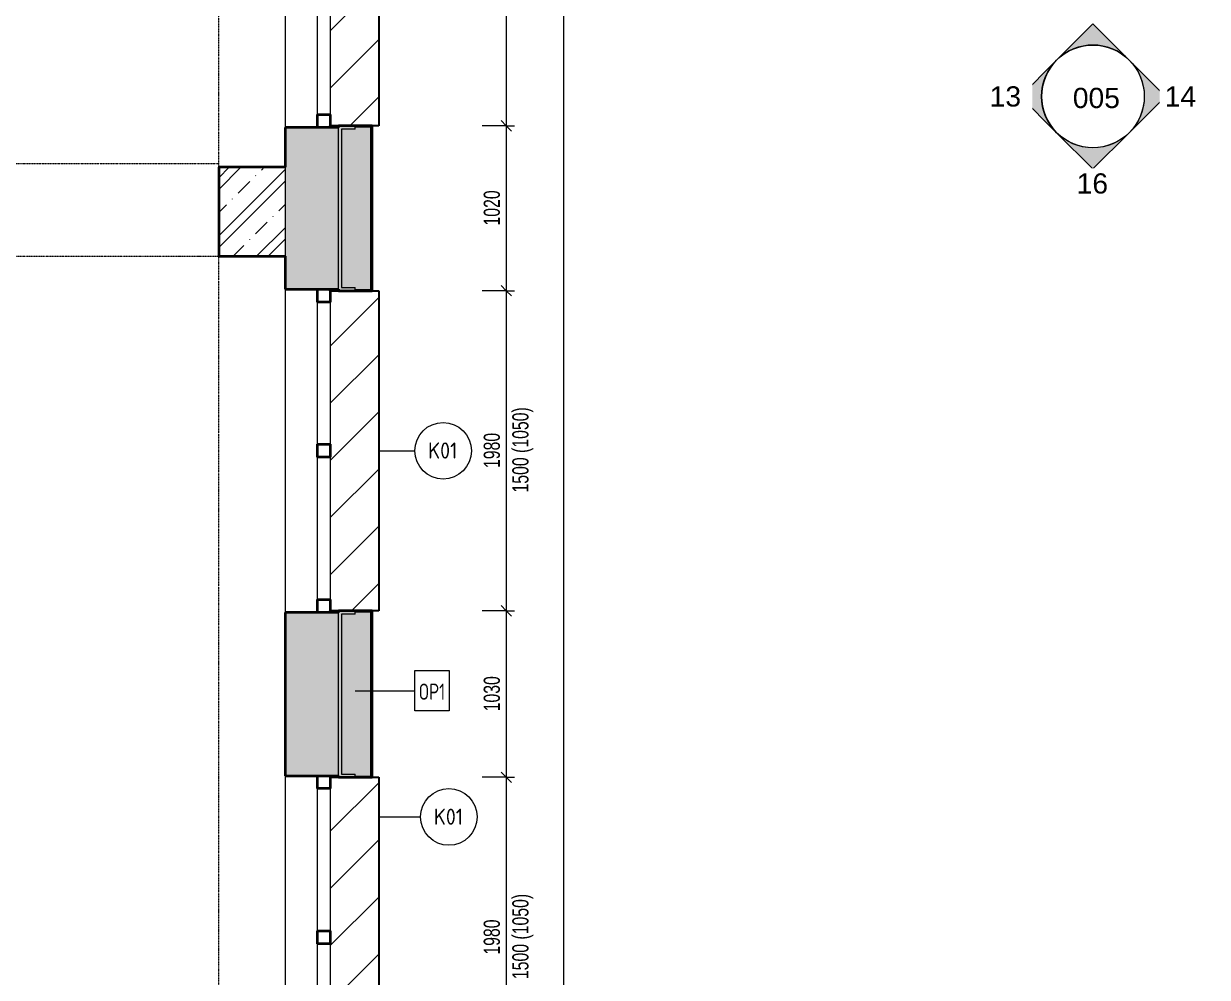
# Model space of a CAD drawing. Header units: millimetres. Extents: x -3281 to 232784, y -45352 to 20466.
# Drawn here: x 4816 to 12138, y -14369 to -8470 of the extents above; entities that cross this region are included whole.
import ezdxf

# ---------------------------------------------------------------- set-up
doc = ezdxf.new("R2010")
doc.units = ezdxf.units.MM
doc.linetypes.add('Dash dot dot', pattern=[5, 2, -1, 0, -1, 0, -1])
for name, color, linetype, lineweight in [('A-ANNO-DIMS', 211, 'Continuous', 9), ('A-ANNO-DIMS-50', 211, 'Continuous', 9), ('A-DETL', 90, 'Continuous', 13), ('A-DETL-THIN', 151, 'Continuous', 13), ('A-GENM', 13, 'Continuous', 13), ('A-GLAZ', 151, 'Continuous', 13), ('A-WALL', 113, 'Continuous', 13), ('A-WALL-IDEN', 211, 'Continuous', 9), ('G-ANNO-SYMB', 111, 'Continuous', 9), ('Q-SPCQ', 91, 'Continuous', 13), ('Q-SPCQ-IDEN', 132, 'Continuous', 9)]:
    doc.layers.add(name, color=color, linetype=linetype, lineweight=lineweight)
doc.layers.add('A-WALL-PATT', color=111, linetype='Continuous')
doc.styles.add('Arial', font='arial.ttf', dxfattribs={"height": 125})
doc.styles.add('Arial_1', font='arial.ttf', dxfattribs={"width": 0.7, "height": 100})
doc.styles.add('ISOCPEUR', font='isocpeur.ttf', dxfattribs={"width": 0.75, "height": 100})
doc.styles.add('ISOCPEUR_1', font='isocpeur.ttf', dxfattribs={"width": 0.9, "height": 100})
doc.dimstyles.new('Vnitřní_-_průhledné_1', dxfattribs={"dimscale": 304.8, "dimtxt": 102.02594, "dimasz": 0.213255, "dimexe": 0.164042, "dimexo": 0.0625, "dimgap": 0.032808, "dimtad": 1, "dimdec": 0, "dimrnd": 5, "dimzin": 0, "dimdsep": 46, "dimtxsty": 'Arial_1', "dimblk1": 'OBLIQUE', "dimblk2": 'OBLIQUE', "dimsah": 1, "dimcen": 0.09, "dimdle": 0.164042, "dimazin": 0, "dimtfac": 1, "dimtdec": 4, "dimtix": 1, "dimtmove": 0, "dimatfit": 3, "dimfxl": 0.492126, "dimfxlon": 1, "dimtvp": 1, "dimtolj": 1, "dimtzin": 0, "dimarcsym": 2})

# ---------------------------------------------------------------- blocks, each defined once
blk = doc.blocks.new('OKNO_2k_ - OKNO_2k_2000 x 1500-1963725-1NP_NÁVRH A')
at = {"layer": 'A-GLAZ'}
h = blk.add_hatch(dxfattribs=at)
h.set_pattern_fill('FP_104', color=256, style=0, pattern_type=2)
h.set_pattern_definition([(270, (8111.644, 6597.807), (43.3, -75), [50, -100]), (330, (8111.644, 6547.807), (86.6019, -0.0011), [50, -100]), (210, (8111.644, 6547.807), (-43.3019, -74.9989), [50, -100])])
h.paths.add_polyline_path([(-1000, -115), (-1000, -166), (-990, -166), (-990, -115)])
h.paths.add_polyline_path([(990, -166), (1000, -166), (1000, -115), (990, -115)])
at = {"layer": 'A-GLAZ', "lineweight": 35}
for p, q in [((-1000, -35), (-920, -35)), ((-1000, -115), (-1000, -35)), ((-920, -35), (-920, -115)), ((-40, -35), (40, -35)), ((-40, -115), (-40, -35)), ((40, -35), (40, -115)), ((920, -35), (1000, -35)), ((920, -115), (920, -35)), ((1000, -35), (1000, -115)), ((-1000, -115), (-990, -115)), ((-1000, -166), (-1000, -115)), ((-920, -115), (-1000, -115)), ((-990, -115), (-990, -166)), ((40, -115), (-40, -115)), ((1000, -115), (920, -115)), ((990, -115), (1000, -115)), ((990, -166), (990, -115)), ((1000, -115), (1000, -166)), ((-990, -166), (-1000, -166)), ((1000, -166), (990, -166))]:
    blk.add_line(p, q, dxfattribs=at)
at = {"layer": 'A-GLAZ'}
for p, q in [((-920, -35), (-40, -35)), ((40, -35), (920, -35)), ((-40, -115), (-920, -115)), ((920, -115), (40, -115))]:
    blk.add_line(p, q, dxfattribs=at)
blk = doc.blocks.new('parapet s nosem_vnitní - parapet s nosem_vnitní-1280325-1NP_NÁVRH A')
at = {"layer": 'A-GENM'}
blk.add_line((1000, 200), (-1000, 200), dxfattribs=at)
blk = doc.blocks.new('parapet_ext - parapet_ext-V43-1NP_NÁVRH A')
at = {"layer": 'Q-SPCQ'}
h = blk.add_hatch(dxfattribs=at)
h.set_pattern_fill('FP_105', color=11, style=0, pattern_type=2)
h.set_pattern_definition([(315, (8111.64, 6712.8), (176.7767, 176.7767), [])])
h.paths.add_polyline_path([(-990, -258), (-990, -300), (990, -300), (990, 0), (-990, 0), (-990, -255)])
at = {"layer": 'Q-SPCQ', "color": 21, "lineweight": 25}
for p, q in [((-990, -300), (-990, -258)), ((990, -258), (990, -300)), ((990, -300), (-990, -300))]:
    blk.add_line(p, q, dxfattribs=at)
blk = doc.blocks.new('OKNO_2k_ - OKNO_2k_2000 x 1500-V44-1NP_NÁVRH A')
at = {"layer": 'A-GLAZ'}
h = blk.add_hatch(dxfattribs=at)
h.set_pattern_fill('FP_106', color=256, style=0, pattern_type=2)
h.set_pattern_definition([(270, (11111.644, 6597.807), (43.3, -75), [50, -100]), (330, (11111.644, 6547.807), (86.6019, -0.0011), [50, -100]), (210, (11111.644, 6547.807), (-43.3019, -74.9989), [50, -100])])
h.paths.add_polyline_path([(-1000, -115), (-1000, -166), (-990, -166), (-990, -115)])
h.paths.add_polyline_path([(990, -166), (1000, -166), (1000, -115), (990, -115)])
at = {"layer": 'A-GLAZ', "lineweight": 35}
for p, q in [((-1000, -35), (-920, -35)), ((-1000, -115), (-1000, -35)), ((-920, -35), (-920, -115)), ((-40, -35), (40, -35)), ((-40, -115), (-40, -35)), ((40, -35), (40, -115)), ((920, -35), (1000, -35)), ((920, -115), (920, -35)), ((1000, -35), (1000, -115)), ((-1000, -115), (-990, -115)), ((-1000, -166), (-1000, -115)), ((-920, -115), (-1000, -115)), ((-990, -115), (-990, -166)), ((40, -115), (-40, -115)), ((1000, -115), (920, -115)), ((990, -115), (1000, -115)), ((990, -166), (990, -115)), ((1000, -115), (1000, -166)), ((-990, -166), (-1000, -166)), ((1000, -166), (990, -166))]:
    blk.add_line(p, q, dxfattribs=at)
at = {"layer": 'A-GLAZ'}
for p, q in [((-920, -35), (-40, -35)), ((40, -35), (920, -35)), ((-40, -115), (-920, -115)), ((920, -115), (40, -115))]:
    blk.add_line(p, q, dxfattribs=at)
blk = doc.blocks.new('parapet_ext - parapet_ext-V45-1NP_NÁVRH A')
at = {"layer": 'Q-SPCQ'}
h = blk.add_hatch(dxfattribs=at)
h.set_pattern_fill('FP_107', color=11, style=0, pattern_type=2)
h.set_pattern_definition([(315, (11111.64, 6712.8), (176.7767, 176.7767), [])])
h.paths.add_polyline_path([(-990, -255), (-990, -300), (990, -300), (990, 0), (-990, 0), (-990, -154)])
at = {"layer": 'Q-SPCQ', "color": 21, "lineweight": 25}
for p, q in [((-990, -300), (-990, -258)), ((990, -258), (990, -300)), ((990, -300), (-990, -300))]:
    blk.add_line(p, q, dxfattribs=at)
blk = doc.blocks.new('OKNO_2k_ - OKNO_2k_2000 x 1500-V46-1NP_NÁVRH A')
at = {"layer": 'A-GLAZ'}
h = blk.add_hatch(dxfattribs=at)
h.set_pattern_fill('FP_108', color=256, style=0, pattern_type=2)
h.set_pattern_definition([(270, (14121.644, 6597.807), (43.3, -75), [50, -100]), (330, (14121.644, 6547.807), (86.6019, -0.0011), [50, -100]), (210, (14121.644, 6547.807), (-43.3019, -74.9989), [50, -100])])
h.paths.add_polyline_path([(-1000, -115), (-1000, -166), (-990, -166), (-990, -115)])
h.paths.add_polyline_path([(990, -166), (1000, -166), (1000, -115), (990, -115)])
at = {"layer": 'A-GLAZ', "lineweight": 35}
for p, q in [((-1000, -35), (-920, -35)), ((-1000, -115), (-1000, -35)), ((-920, -35), (-920, -115)), ((-40, -35), (40, -35)), ((-40, -115), (-40, -35)), ((40, -35), (40, -115)), ((920, -35), (1000, -35)), ((920, -115), (920, -35)), ((1000, -35), (1000, -115)), ((-1000, -115), (-990, -115)), ((-1000, -166), (-1000, -115)), ((-920, -115), (-1000, -115)), ((-990, -115), (-990, -166)), ((40, -115), (-40, -115)), ((1000, -115), (920, -115)), ((990, -115), (1000, -115)), ((990, -166), (990, -115)), ((1000, -115), (1000, -166)), ((-990, -166), (-1000, -166)), ((1000, -166), (990, -166))]:
    blk.add_line(p, q, dxfattribs=at)
at = {"layer": 'A-GLAZ'}
for p, q in [((-920, -35), (-40, -35)), ((40, -35), (920, -35)), ((-40, -115), (-920, -115)), ((920, -115), (40, -115))]:
    blk.add_line(p, q, dxfattribs=at)
blk = doc.blocks.new('parapet_ext - parapet_ext-V47-1NP_NÁVRH A')
at = {"layer": 'Q-SPCQ'}
h = blk.add_hatch(dxfattribs=at)
h.set_pattern_fill('FP_109', color=11, style=0, pattern_type=2)
h.set_pattern_definition([(315, (14121.64, 6712.8), (176.7767, 176.7767), [])])
h.paths.add_polyline_path([(-990, -258), (-990, -300), (990, -300), (990, 0), (-990, 0), (-990, -255)])
at = {"layer": 'Q-SPCQ', "color": 21, "lineweight": 25}
for p, q in [((-990, -300), (-990, -258)), ((990, -258), (990, -300)), ((990, -300), (-990, -300))]:
    blk.add_line(p, q, dxfattribs=at)
blk = doc.blocks.new('Pohled - Vyplněná šipka-93341-1NP_NÁVRH A')
at = {"layer": 'G-ANNO-SYMB'}
blk.add_circle((0, 0), 6.35, dxfattribs=at)
blk = doc.blocks.new('Pohled - Vyplněná šipka-94945-1NP_NÁVRH A')
at = {"layer": 'G-ANNO-SYMB'}
h = blk.add_hatch(color=256, dxfattribs=at)
edge = h.paths.add_edge_path()
edge.add_line((0, 8.98), (4.49, 4.49))
edge.add_arc((0, 0), 6.35, 45, 135)
edge.add_line((-4.49, 4.49), (0, 8.98))
for p, q in [((0, 8.98), (-4.49, 4.49)), ((0, 8.98), (-4.49, 4.49)), ((4.49, 4.49), (0, 8.98)), ((4.49, 4.49), (0, 8.98))]:
    blk.add_line(p, q, dxfattribs=at)
blk.add_arc((0, 0), 6.35, 45, 135, dxfattribs=at)
blk = doc.blocks.new('DIMBLOCK83-1NP_NÁVRH A')
at = {"layer": 'A-ANNO-DIMS-50', "lineweight": 18}
for p, q in [((7801.3, -7121.6), (7768.8, -7089.1)), ((7801.3, -7121.6), (7833.8, -7154.1)), ((7801.3, -9101.6), (7768.8, -9069.1)), ((7801.3, -9101.6), (7833.8, -9134.1))]:
    blk.add_line(p, q, dxfattribs=at)
at = {"layer": 'A-ANNO-DIMS-50'}
for p, q in [((7801.3, -7121.6), (7651.3, -7121.6)), ((7801.3, -7121.6), (7801.3, -9101.6)), ((7801.3, -7121.6), (7851.3, -7121.6)), ((7801.3, -9101.6), (7651.3, -9101.6)), ((7801.3, -9101.6), (7851.3, -9101.6))]:
    blk.add_line(p, q, dxfattribs=at)
at = {"layer": 'A-ANNO-DIMS-50', "color": 0, "char_height": 100, "attachment_point": 1, "rotation": 90, "line_spacing_factor": 0.941778, "style": 'Arial_1'}
for s, insert, width in [('1500 (1050)', (7838.5, -8369.8), 619.69), ('1980', (7661.5, -8218.4), 256.164)]:
    blk.add_mtext(s, dxfattribs=dict(at, insert=insert, width=width))
blk = doc.blocks.new('_Oblique')
at = {"color": 0, "linetype": 'ByBlock', "lineweight": -2}
blk.add_line((-0.5, -0.5), (0.5, 0.5), dxfattribs=at)
blk = doc.blocks.new('DIMBLOCK84-1NP_NÁVRH A')
at = {"layer": 'A-ANNO-DIMS-50', "lineweight": 18}
for p, q in [((7801.3, -9101.6), (7768.8, -9069.1)), ((7801.3, -9101.6), (7833.8, -9134.1)), ((7801.3, -10121.6), (7768.8, -10089.1)), ((7801.3, -10121.6), (7833.8, -10154.1))]:
    blk.add_line(p, q, dxfattribs=at)
at = {"layer": 'A-ANNO-DIMS-50'}
for p, q in [((7801.3, -9101.6), (7651.3, -9101.6)), ((7801.3, -9101.6), (7801.3, -10121.6)), ((7801.3, -9101.6), (7851.3, -9101.6)), ((7801.3, -10121.6), (7651.3, -10121.6)), ((7801.3, -10121.6), (7851.3, -10121.6))]:
    blk.add_line(p, q, dxfattribs=at)
at = {"layer": 'A-ANNO-DIMS-50', "color": 0, "insert": (7661.5, -9718.4), "char_height": 100, "width": 256.164, "attachment_point": 1, "rotation": 90, "line_spacing_factor": 0.941778, "style": 'Arial_1'}
blk.add_mtext('1020', dxfattribs=at)
blk = doc.blocks.new('DIMBLOCK85-1NP_NÁVRH A')
at = {"layer": 'A-ANNO-DIMS-50', "lineweight": 18}
for p, q in [((7801.3, -10121.6), (7768.8, -10089.1)), ((7801.3, -10121.6), (7833.8, -10154.1)), ((7801.3, -12101.6), (7768.8, -12069.1)), ((7801.3, -12101.6), (7833.8, -12134.1))]:
    blk.add_line(p, q, dxfattribs=at)
at = {"layer": 'A-ANNO-DIMS-50'}
for p, q in [((7801.3, -10121.6), (7651.3, -10121.6)), ((7801.3, -10121.6), (7801.3, -12101.6)), ((7801.3, -10121.6), (7851.3, -10121.6)), ((7801.3, -12101.6), (7651.3, -12101.6)), ((7801.3, -12101.6), (7851.3, -12101.6))]:
    blk.add_line(p, q, dxfattribs=at)
at = {"layer": 'A-ANNO-DIMS-50', "color": 0, "char_height": 100, "attachment_point": 1, "rotation": 90, "line_spacing_factor": 0.941778, "style": 'Arial_1'}
for s, insert, width in [('1500 (1050)', (7838.5, -11369.8), 619.69), ('1980', (7661.5, -11218.4), 256.164)]:
    blk.add_mtext(s, dxfattribs=dict(at, insert=insert, width=width))
blk = doc.blocks.new('DIMBLOCK86-1NP_NÁVRH A')
at = {"layer": 'A-ANNO-DIMS-50', "lineweight": 18}
for p, q in [((7801.3, -12101.6), (7768.8, -12069.1)), ((7801.3, -12101.6), (7833.8, -12134.1)), ((7801.3, -13131.6), (7768.8, -13099.1)), ((7801.3, -13131.6), (7833.8, -13164.1))]:
    blk.add_line(p, q, dxfattribs=at)
at = {"layer": 'A-ANNO-DIMS-50'}
for p, q in [((7801.3, -12101.6), (7651.3, -12101.6)), ((7801.3, -12101.6), (7801.3, -13131.6)), ((7801.3, -12101.6), (7851.3, -12101.6)), ((7801.3, -13131.6), (7651.3, -13131.6)), ((7801.3, -13131.6), (7851.3, -13131.6))]:
    blk.add_line(p, q, dxfattribs=at)
at = {"layer": 'A-ANNO-DIMS-50', "color": 0, "insert": (7661.5, -12723.4), "char_height": 100, "width": 256.164, "attachment_point": 1, "rotation": 90, "line_spacing_factor": 0.941778, "style": 'Arial_1'}
blk.add_mtext('1030', dxfattribs=at)
blk = doc.blocks.new('DIMBLOCK87-1NP_NÁVRH A')
at = {"layer": 'A-ANNO-DIMS-50', "lineweight": 18}
for p, q in [((7801.3, -13131.6), (7768.8, -13099.1)), ((7801.3, -13131.6), (7833.8, -13164.1)), ((7801.3, -15111.6), (7768.8, -15079.1)), ((7801.3, -15111.6), (7833.8, -15144.1))]:
    blk.add_line(p, q, dxfattribs=at)
at = {"layer": 'A-ANNO-DIMS-50'}
for p, q in [((7801.3, -13131.6), (7651.3, -13131.6)), ((7801.3, -13131.6), (7801.3, -15111.6)), ((7801.3, -13131.6), (7851.3, -13131.6)), ((7801.3, -15111.6), (7651.3, -15111.6)), ((7801.3, -15111.6), (7851.3, -15111.6))]:
    blk.add_line(p, q, dxfattribs=at)
at = {"layer": 'A-ANNO-DIMS-50', "color": 0, "char_height": 100, "attachment_point": 1, "rotation": 90, "line_spacing_factor": 0.941778, "style": 'Arial_1'}
for s, insert, width in [('1500 (1050)', (7838.5, -14379.8), 619.69), ('1980', (7661.5, -14228.4), 256.164)]:
    blk.add_mtext(s, dxfattribs=dict(at, insert=insert, width=width))
blk = doc.blocks.new('DIMBLOCK130-1NP_NÁVRH A')
at = {"layer": 'A-ANNO-DIMS-50'}
for p, q in [((8156.4, -16493.3), (8156.4, 156.2)), ((8156.4, 106.2), (7880.7, 106.2)), ((8156.4, 106.2), (8206.4, 106.2)), ((8156.4, -16443.3), (8006.4, -16443.3)), ((8156.4, -16443.3), (8206.4, -16443.3))]:
    blk.add_line(p, q, dxfattribs=at)
at = {"layer": 'A-ANNO-DIMS-50', "lineweight": 18}
for p, q in [((8156.4, 106.2), (8123.9, 138.7)), ((8156.4, 106.2), (8188.9, 73.7)), ((8156.4, -16443.3), (8123.9, -16410.8)), ((8156.4, -16443.3), (8188.9, -16475.8))]:
    blk.add_line(p, q, dxfattribs=at)
at = {"layer": 'A-ANNO-DIMS-50', "color": 0, "insert": (8016.6, -8301.9), "char_height": 100, "width": 320.204, "attachment_point": 1, "rotation": 90, "line_spacing_factor": 0.941778, "style": 'Arial_1'}
blk.add_mtext('16550', dxfattribs=at)
blk = doc.blocks.new('Popiska speciální vybavení - Popiska okna_Bublina-1426311-1NP_NÁVRH A')
at = {"layer": 'Q-SPCQ-IDEN'}
blk.add_circle((0, 0), 3.5, dxfattribs=at)

msp = doc.modelspace()

# ---------------------------------------------------------------- hatches: boundary and pattern name
at = {"layer": 'A-WALL-PATT', "lineweight": 13}
h = msp.add_hatch(dxfattribs=at)
h.set_pattern_fill('FP_12', color=11, style=0, pattern_type=2)
h.set_pattern_definition([(45, (0, 0), (0.0007, 353.5527), []), (315, (0, 0), (353.552, 0), []), (270, (153.68, 9.56), (176.771, -176.771), [19.139, -334.416]), (270, (199.87, 9.56), (176.771, -176.771), [19.139, -334.416]), (0, (166.57, 23.1), (176.771, 176.771), [19.139, -334.416]), (0, (166.57, -23.1), (176.771, 176.771), [19.139, -334.416]), (45, (153.68, 9.56), (0.0007, 353.5527), [19.139, -230.861]), (45, (186.35, -23.1), (0.0007, 353.5527), [19.139, -230.861]), (315, (186.35, 23.1), (353.552, 0), [19.139, -230.861]), (315, (153.68, -9.56), (353.552, 0), [19.139, -230.861])])
h.paths.add_polyline_path([(6950, -15943.3), (6950, -15935.3), (6962.8, -15935.3), (6962.8, -15119.6), (6866.8, -15119.6), (6866.8, -15131.6), (6782.8, -15131.6), (6782.8, -15943.3), (6942, -15943.3)])
h.paths.add_polyline_path([(6962.8, -13123.6), (6962.8, -12109.6), (6866.8, -12109.6), (6866.8, -12121.6), (6782.8, -12121.6), (6782.8, -13111.6), (6866.8, -13111.6), (6866.8, -13123.6)])
h.paths.add_polyline_path([(6866.8, -10113.6), (6962.8, -10113.6), (6962.8, -9109.6), (6866.8, -9109.6), (6866.8, -9121.6), (6782.8, -9121.6), (6782.8, -10101.6), (6866.8, -10101.6)])
h.paths.add_polyline_path([(6962.8, -7113.6), (6962.8, -6099.6), (6866.8, -6099.6), (6866.8, -6111.6), (6782.8, -6111.6), (6782.8, -7101.6), (6866.8, -7101.6), (6866.8, -7113.6)])
h.paths.add_polyline_path([(6866.8, -4103.6), (6962.8, -4103.6), (6962.8, 98.2), (6782.8, 98.2), (6782.8, -4091.6), (6866.8, -4091.6)])
at = {"layer": 'A-WALL-PATT'}
h = msp.add_hatch(color=11, dxfattribs=at)
h.paths.add_polyline_path([(6782.8, -16123.3), (6782.8, -15131.6), (6866.8, -15131.6), (6866.8, -15111.6), (6763.8, -15111.6), (6763.8, -15121.6), (6762.8, -15121.6), (6762.8, -16123.3)])
h.paths.add_polyline_path([(6866.8, -13131.6), (6866.8, -13111.6), (6782.8, -13111.6), (6782.8, -12121.6), (6866.8, -12121.6), (6866.8, -12101.6), (6763.8, -12101.6), (6763.8, -12111.6), (6762.8, -12111.6), (6763, -13121.6), (6763.8, -13121.6), (6763.8, -13131.6), (6782.8, -13131.6)])
h.paths.add_polyline_path([(6866.8, -10121.6), (6866.8, -10101.6), (6782.8, -10101.6), (6782.8, -9121.6), (6866.8, -9121.6), (6866.8, -9101.6), (6763.8, -9101.6), (6763.8, -9111.6), (6762.8, -9111.6), (6763, -10111.6), (6763.8, -10111.6), (6763.8, -10121.6), (6782.8, -10121.6)])
h.paths.add_polyline_path([(6763.8, -7121.6), (6866.8, -7121.6), (6866.8, -7101.6), (6782.8, -7101.6), (6782.8, -6111.6), (6866.8, -6111.6), (6866.8, -6091.6), (6763.8, -6091.6), (6763.8, -6101.6), (6762.8, -6101.6), (6762.8, -7111.6), (6763.8, -7111.6), (6763.8, -7120.6)])
h.paths.add_polyline_path([(6866.8, -4111.6), (6866.8, -4091.6), (6782.8, -4091.6), (6782.8, -81.8), (6762.8, -81.8), (6762.8, -4101.6), (6763.8, -4101.6), (6763.8, -4111.6), (6782.8, -4111.6)])
at = {"layer": 'A-WALL-PATT', "lineweight": 13}
h = msp.add_hatch(dxfattribs=at)
h.set_pattern_fill('FP_3', color=256, angle=225, style=0, pattern_type=2)
h.set_pattern_definition([(135, (6762.8, -8215.69), (-143.684, -143.684), []), (90, (6695.5, -7986.74), (-143.684, 143.684), [25.4, -261.968]), (135, (6695.5, -7961.34), (-143.684, -143.684), [25.4, -177.8]), (180, (6677.54, -7943.38), (-143.684, -143.684), [25.4, -261.968]), (225, (6652.14, -7943.38), (143.684, -143.684), [25.4, -177.8]), (90, (6634.18, -7986.74), (-143.684, 143.684), [25.4, -261.968]), (135, (6652.14, -8004.7), (-143.684, -143.684), [25.4, -177.8]), (180, (6677.54, -8004.7), (-143.684, -143.684), [25.4, -261.968]), (225, (6695.5, -7986.74), (143.684, -143.684), [25.4, -177.8]), (135, (6610.96, -7920.16), (-143.684, -143.684), [50.8, -152.4])])
h.paths.add_polyline_path([(6602.9, -16143.3), (6762.8, -16143.3), (6762.8, -15121.6), (6432.8, -15121.6), (6432.8, -16143.3)])
h.paths.add_polyline_path([(6602.9, -13121.6), (6762.8, -13121.6), (6762.3, -12111.6), (6432.8, -12111.6), (6432.8, -13121.6)])
h.paths.add_polyline_path([(6762.8, -10111.6), (6762.8, -9111.6), (6432.8, -9111.6), (6432.8, -10111.6), (6758.5, -10111.6)])
h.paths.add_polyline_path([(6762.8, -7111.6), (6762.8, -6101.6), (6432.8, -6101.6), (6432.8, -6451.2), (6442.8, -6451.2), (6442.8, -6966.2), (6432.8, -6966.2), (6432.8, -7111.6), (6758, -7111.6)])
h.paths.add_polyline_path([(6632.8, -4101.6), (6762.8, -4101.6), (6762.8, -431.8), (6432.8, -431.8), (6432.8, -4101.6), (6602.9, -4101.6)])
h = msp.add_hatch(dxfattribs=at)
h.set_pattern_fill('FP_10', color=256, angle=225, style=0, pattern_type=2)
h.set_pattern_definition([(45, (0, 0), (-179.605, 179.605), []), (45, (71.84, 6e-12), (-179.605, 179.605), []), (45, (215.53, 2e-11), (-107.763, 251.447), [101.6, -50.8, 1.676, -49.124])])
h.paths.add_polyline_path([(6432.8, -9908.2), (6432.8, -9358.2), (6022.8, -9358.2), (6022.8, -9908.2)])

# ---------------------------------------------------------------- linework, layer by layer
at = {"layer": 'A-DETL', "linetype": 'Dash dot dot'}
for p, q in [((6022.8, -9358.2), (6022.8, -6966.2)), ((4706.7, -9334.8), (6022.8, -9334.8)), ((4708.6, -9908.2), (6022.8, -9908.2)), ((6022.8, -15451.8), (6022.8, -9908.2))]:
    msp.add_line(p, q, dxfattribs=at)
at = {"layer": 'A-DETL-THIN'}
msp.add_line((6432.8, -9446.2), (6432.8, -9996.2), dxfattribs=at)
at = {"layer": 'A-WALL', "lineweight": 35}
for p, q in [((6432.8, -9111.6), (6432.8, -9358.2)), ((6632.8, -9111.6), (6432.8, -9111.6)), ((6022.8, -9358.2), (6022.8, -9908.2)), ((6432.8, -9358.2), (6022.8, -9358.2)), ((6022.8, -9908.2), (6432.8, -9908.2)), ((6432.8, -9908.2), (6432.8, -10111.6)), ((6432.8, -10111.6), (6632.8, -10111.6)), ((6432.8, -12111.6), (6432.8, -13121.6)), ((6632.8, -12111.6), (6432.8, -12111.6)), ((6432.8, -13121.6), (6632.8, -13121.6))]:
    msp.add_line(p, q, dxfattribs=at)
at = {"layer": 'A-WALL'}
for p, q in [((6762.8, -10111.6), (6762.8, -9111.6)), ((6432.8, -9358.2), (6432.8, -9908.2)), ((6762.8, -13121.6), (6762.8, -12111.6))]:
    msp.add_line(p, q, dxfattribs=at)
at = {"layer": 'A-WALL', "color": 10, "lineweight": 35}
for p, q in [((6970.8, -9101.6), (6763.8, -9101.6)), ((6970.8, -10121.6), (6970.8, -9101.6)), ((6763.8, -10121.6), (6970.8, -10121.6)), ((6970.8, -12101.6), (6763.8, -12101.6)), ((6970.8, -13131.6), (6970.8, -12101.6)), ((6763.8, -13131.6), (6970.8, -13131.6))]:
    msp.add_line(p, q, dxfattribs=at)
at = {"layer": 'A-WALL', "color": 1}
for p, q in [((6782.8, -9121.6), (6782.8, -10101.6)), ((6866.8, -9121.6), (6782.8, -9121.6)), ((6866.8, -9121.6), (6866.8, -9101.6)), ((6967.8, -9104.6), (6866.8, -9104.6)), ((6962.8, -9109.6), (6866.8, -9109.6)), ((6962.8, -10113.6), (6962.8, -9109.6)), ((6967.8, -10118.6), (6967.8, -9104.6)), ((6782.8, -10101.6), (6866.8, -10101.6)), ((6866.8, -10121.6), (6866.8, -10101.6)), ((6866.8, -10113.6), (6962.8, -10113.6)), ((6866.8, -10118.6), (6967.8, -10118.6)), ((6782.8, -12121.6), (6782.8, -13111.6)), ((6866.8, -12121.6), (6782.8, -12121.6)), ((6866.8, -12121.6), (6866.8, -12101.6)), ((6967.8, -12104.6), (6866.8, -12104.6)), ((6962.8, -12109.6), (6866.8, -12109.6)), ((6962.8, -13123.6), (6962.8, -12109.6)), ((6967.8, -13128.6), (6967.8, -12104.6)), ((6782.8, -13111.6), (6866.8, -13111.6)), ((6866.8, -13131.6), (6866.8, -13111.6)), ((6866.8, -13123.6), (6962.8, -13123.6)), ((6866.8, -13128.6), (6967.8, -13128.6))]:
    msp.add_line(p, q, dxfattribs=at)
at = {"layer": 'A-WALL-IDEN'}
msp.add_line((6866.8, -12595.7), (7234.6, -12595.7), dxfattribs=at)
at = {"layer": 'A-WALL-IDEN', "flags": 128}
msp.add_lwpolyline([(7234.6, -12471.5), (7448.5, -12471.5), (7448.5, -12720), (7234.6, -12720)], close=True, dxfattribs=at)
at = {"layer": 'Q-SPCQ-IDEN'}
for p, q in [((7012.8, -11111.6), (7235.6, -11111.6)), ((7016.9, -13376.7), (7271.1, -13376.7))]:
    msp.add_line(p, q, dxfattribs=at)

# ---------------------------------------------------------------- block references
at = {"layer": 'A-GENM', "rotation": 89.99999999999986}
for p in [(6632.8, -8111.6), (6632.8, -11111.6), (6632.8, -14121.6)]:
    msp.add_blockref('parapet s nosem_vnitní - parapet s nosem_vnitní-1280325-1NP_NÁVRH A', p, dxfattribs=at)
at = {"layer": 'A-GLAZ', "rotation": 89.99999999999986}
for name, p in [('OKNO_2k_ - OKNO_2k_2000 x 1500-1963725-1NP_NÁVRH A', (6597.8, -8111.6)), ('OKNO_2k_ - OKNO_2k_2000 x 1500-V44-1NP_NÁVRH A', (6597.8, -11111.6)), ('OKNO_2k_ - OKNO_2k_2000 x 1500-V46-1NP_NÁVRH A', (6597.8, -14121.6))]:
    msp.add_blockref(name, p, dxfattribs=at)
at = {"layer": 'G-ANNO-SYMB', "xscale": 49.99999999999998, "yscale": 49.99999999999998, "zscale": 49.99999999999998}
for name in ['Pohled - Vyplněná šipka-94945-1NP_NÁVRH A', 'Pohled - Vyplněná šipka-94945-1NP_NÁVRH A', 'Pohled - Vyplněná šipka-94945-1NP_NÁVRH A', 'Pohled - Vyplněná šipka-93341-1NP_NÁVRH A']:
    msp.add_blockref(name, (11430.3, -8919.6), dxfattribs=at)
at = {"layer": 'G-ANNO-SYMB', "xscale": 49.99999999999998, "yscale": 49.99999999999998, "zscale": 49.99999999999998, "rotation": 90}
msp.add_blockref('Pohled - Vyplněná šipka-94945-1NP_NÁVRH A', (11430.3, -8919.6), dxfattribs=at)
at = {"layer": 'G-ANNO-SYMB', "extrusion": (0, 0, -1), "xscale": 49.99999999999998, "yscale": 49.99999999999998, "zscale": 49.99999999999998, "rotation": 180}
msp.add_blockref('Pohled - Vyplněná šipka-94945-1NP_NÁVRH A', (-11430.3, -8919.6), dxfattribs=at)
at = {"layer": 'Q-SPCQ', "color": 21, "lineweight": 25, "rotation": 89.99999999999986}
for name, p in [('parapet_ext - parapet_ext-V43-1NP_NÁVRH A', (6712.8, -8111.6)), ('parapet_ext - parapet_ext-V45-1NP_NÁVRH A', (6712.8, -11111.6)), ('parapet_ext - parapet_ext-V47-1NP_NÁVRH A', (6712.8, -14121.6))]:
    msp.add_blockref(name, p, dxfattribs=at)
at = {"layer": 'Q-SPCQ-IDEN', "xscale": 49.99999999999998, "yscale": 49.99999999999998, "zscale": 49.99999999999998}
for p in [(7410.6, -11111.6), (7446.1, -13376.7)]:
    msp.add_blockref('Popiska speciální vybavení - Popiska okna_Bublina-1426311-1NP_NÁVRH A', p, dxfattribs=at)

# ---------------------------------------------------------------- texts
at = {"layer": 'A-WALL-IDEN', "insert": (7259.6, -12551.9), "char_height": 100, "width": 195.411, "attachment_point": 1, "style": 'ISOCPEUR'}
msp.add_mtext('OP1', dxfattribs=at)
at = {"layer": 'Q-SPCQ-IDEN', "char_height": 100, "width": 223.671, "attachment_point": 1, "style": 'ISOCPEUR_1'}
for insert in [(7317.6, -11060.1), (7353, -13325.2)]:
    msp.add_mtext('K01', dxfattribs=dict(at, insert=insert))

# ---------------------------------------------------------------- dimensions: what is measured, and where the dimension line sits
at = {"layer": 'A-ANNO-DIMS'}
for base, p1, p2, override, picture, middle in [((8156.3793, 106.2159), (8006.3793, -16443.2755), (7880.7008, 106.2159), {"dimpost": '<>', "dimfxl": 16549.968602}, 'DIMBLOCK130-1NP_NÁVRH A', (8095.322, -8168.5298)), ((7801.3, -10121.6), (7651.3, -9101.6), (7651.3, -10121.6), {"dimpost": '<>', "dimfxl": 1020}, 'DIMBLOCK84-1NP_NÁVRH A', (7740.3, -9611.6)), ((7801.3, -13131.6), (7651.3, -12101.6), (7651.3, -13131.6), {"dimpost": '<>', "dimfxl": 1030}, 'DIMBLOCK86-1NP_NÁVRH A', (7740.3, -12616.6))]:
    dim = msp.add_linear_dim(base=base, p1=p1, p2=p2, angle=90, dimstyle='Vnitřní_-_průhledné_1', override=override, dxfattribs=at)
    dim.commit()
    dim.dimension.update_dxf_attribs({"geometry": picture, "text_midpoint": middle})
for base, p1, p2, picture, middle in [((7801.3, -9101.6), (7651.3, -7121.6), (7651.3, -9101.6), 'DIMBLOCK83-1NP_NÁVRH A', (7801.3, -8111.6)), ((7801.3, -12101.6), (7651.3, -10121.6), (7651.3, -12101.6), 'DIMBLOCK85-1NP_NÁVRH A', (7801.3, -11111.6)), ((7801.3, -15111.6), (7651.3, -13131.6), (7651.3, -15111.6), 'DIMBLOCK87-1NP_NÁVRH A', (7801.3, -14121.6))]:
    dim = msp.add_linear_dim(base=base, p1=p1, p2=p2, angle=90, text='<>\\X1500 (1050)', dimstyle='Vnitřní_-_průhledné_1', override={"dimpost": '<>', "dimfxl": 1980}, dxfattribs=at)
    dim.commit()
    dim.dimension.update_dxf_attribs({"geometry": picture, "text_midpoint": middle})

# ---------------------------------------------------------------- next in the draw order: texts
at = {"layer": 'G-ANNO-SYMB', "char_height": 125, "attachment_point": 1, "style": 'Arial', "bg_fill": 3, "box_fill_scale": 1.25, "bg_fill_color": 256, "bg_fill_true_color": 13158600, "bg_fill_transparency": 0}
for s, insert, width in [('13', (10791.4, -8857.2), 232.489), ('108', (11305.9, -8866.7), 348.734), ('16', (11329.7, -9395.5), 232.489)]:
    msp.add_mtext(s, dxfattribs=dict(at, insert=insert, width=width))

# ---------------------------------------------------------------- next in the draw order: block references
at = {"layer": 'G-ANNO-SYMB', "xscale": 49.99999999999998, "yscale": 49.99999999999998, "zscale": 49.99999999999998}
msp.add_blockref('Pohled - Vyplněná šipka-93341-1NP_NÁVRH A', (11430.3, -8919.6), dxfattribs=at)
at = {"layer": 'G-ANNO-SYMB', "xscale": 49.99999999999998, "yscale": 49.99999999999998, "zscale": 49.99999999999998, "rotation": 90}
msp.add_blockref('Pohled - Vyplněná šipka-94945-1NP_NÁVRH A', (11430.3, -8919.6), dxfattribs=at)
at = {"layer": 'G-ANNO-SYMB', "extrusion": (0, 0, -1), "xscale": 49.99999999999998, "yscale": 49.99999999999998, "zscale": 49.99999999999998}
for rotation in [89.9999999999998, 180]:
    msp.add_blockref('Pohled - Vyplněná šipka-94945-1NP_NÁVRH A', (-11430.3, -8919.6), dxfattribs=dict(at, rotation=rotation))

# ---------------------------------------------------------------- next in the draw order: texts
at = {"layer": 'G-ANNO-SYMB', "char_height": 125, "attachment_point": 1, "style": 'Arial', "bg_fill": 3, "box_fill_scale": 1.25, "bg_fill_color": 256, "bg_fill_true_color": 13158600, "bg_fill_transparency": 0}
for s, insert, width in [('13', (10791.4, -8857.2), 232.489), ('116', (11305.9, -8866.7), 348.734), ('14', (11874.2, -8857.2), 232.489), ('16', (11329.7, -9395.5), 232.489)]:
    msp.add_mtext(s, dxfattribs=dict(at, insert=insert, width=width))

# ---------------------------------------------------------------- next in the draw order: block references
at = {"layer": 'G-ANNO-SYMB', "xscale": 49.99999999999998, "yscale": 49.99999999999998, "zscale": 49.99999999999998}
msp.add_blockref('Pohled - Vyplněná šipka-93341-1NP_NÁVRH A', (11430.3, -8919.6), dxfattribs=at)
at = {"layer": 'G-ANNO-SYMB', "xscale": 49.99999999999998, "yscale": 49.99999999999998, "zscale": 49.99999999999998, "rotation": 90}
msp.add_blockref('Pohled - Vyplněná šipka-94945-1NP_NÁVRH A', (11430.3, -8919.6), dxfattribs=at)
at = {"layer": 'G-ANNO-SYMB', "extrusion": (0, 0, -1), "xscale": 49.99999999999998, "yscale": 49.99999999999998, "zscale": 49.99999999999998, "rotation": 180}
msp.add_blockref('Pohled - Vyplněná šipka-94945-1NP_NÁVRH A', (-11430.3, -8919.6), dxfattribs=at)

# ---------------------------------------------------------------- next in the draw order: texts
at = {"layer": 'G-ANNO-SYMB', "char_height": 125, "attachment_point": 1, "style": 'Arial', "bg_fill": 3, "box_fill_scale": 1.25, "bg_fill_color": 256, "bg_fill_true_color": 13158600, "bg_fill_transparency": 0}
for s, insert, width in [('13', (10791.4, -8857.2), 232.489), ('116', (11305.9, -8866.7), 348.734), ('16', (11329.7, -9395.5), 232.489)]:
    msp.add_mtext(s, dxfattribs=dict(at, insert=insert, width=width))

# ---------------------------------------------------------------- next in the draw order: block references
at = {"layer": 'G-ANNO-SYMB', "xscale": 49.99999999999998, "yscale": 49.99999999999998, "zscale": 49.99999999999998}
msp.add_blockref('Pohled - Vyplněná šipka-93341-1NP_NÁVRH A', (11430.3, -8919.6), dxfattribs=at)
at = {"layer": 'G-ANNO-SYMB', "extrusion": (0, 0, -1), "xscale": 49.99999999999998, "yscale": 49.99999999999998, "zscale": 49.99999999999998, "rotation": 90.00000000000053}
msp.add_blockref('Pohled - Vyplněná šipka-94945-1NP_NÁVRH A', (-11430.3, -8919.6), dxfattribs=at)

# ---------------------------------------------------------------- next in the draw order: texts
at = {"layer": 'G-ANNO-SYMB', "char_height": 125, "attachment_point": 1, "style": 'Arial', "bg_fill": 3, "box_fill_scale": 1.25, "bg_fill_color": 256, "bg_fill_true_color": 13158600, "bg_fill_transparency": 0}
for s, insert, width in [('116', (11305.9, -8866.7), 348.734), ('14', (11874.2, -8857.2), 232.489)]:
    msp.add_mtext(s, dxfattribs=dict(at, insert=insert, width=width))

# ---------------------------------------------------------------- next in the draw order: block references
at = {"layer": 'G-ANNO-SYMB', "xscale": 49.99999999999998, "yscale": 49.99999999999998, "zscale": 49.99999999999998}
msp.add_blockref('Pohled - Vyplněná šipka-93341-1NP_NÁVRH A', (11430.3, -8919.6), dxfattribs=at)

# ---------------------------------------------------------------- next in the draw order: texts
at = {"layer": 'G-ANNO-SYMB', "insert": (11305.9, -8866.7), "char_height": 125, "width": 348.734, "attachment_point": 1, "style": 'Arial', "bg_fill": 3, "box_fill_scale": 1.25, "bg_fill_color": 256, "bg_fill_true_color": 13158600, "bg_fill_transparency": 0}
msp.add_mtext('116', dxfattribs=at)

# ---------------------------------------------------------------- next in the draw order: block references
at = {"layer": 'G-ANNO-SYMB', "xscale": 49.99999999999998, "yscale": 49.99999999999998, "zscale": 49.99999999999998}
msp.add_blockref('Pohled - Vyplněná šipka-93341-1NP_NÁVRH A', (11430.3, -8919.6), dxfattribs=at)

# ---------------------------------------------------------------- next in the draw order: texts
at = {"layer": 'G-ANNO-SYMB', "insert": (11305.9, -8866.7), "char_height": 125, "width": 348.734, "attachment_point": 1, "style": 'Arial', "bg_fill": 3, "box_fill_scale": 1.25, "bg_fill_color": 256, "bg_fill_true_color": 13158600, "bg_fill_transparency": 0}
msp.add_mtext('005', dxfattribs=at)

# ---------------------------------------------------------------- next in the draw order: block references
at = {"layer": 'G-ANNO-SYMB', "xscale": 49.99999999999998, "yscale": 49.99999999999998, "zscale": 49.99999999999998}
msp.add_blockref('Pohled - Vyplněná šipka-93341-1NP_NÁVRH A', (11430.3, -8919.6), dxfattribs=at)

# ---------------------------------------------------------------- next in the draw order: texts
at = {"layer": 'G-ANNO-SYMB', "insert": (11305.9, -8866.7), "char_height": 125, "width": 348.734, "attachment_point": 1, "style": 'Arial', "bg_fill": 3, "box_fill_scale": 1.25, "bg_fill_color": 256, "bg_fill_true_color": 13158600, "bg_fill_transparency": 0}
msp.add_mtext('005', dxfattribs=at)

# ---------------------------------------------------------------- next in the draw order: block references
at = {"layer": 'G-ANNO-SYMB', "xscale": 49.99999999999998, "yscale": 49.99999999999998, "zscale": 49.99999999999998}
msp.add_blockref('Pohled - Vyplněná šipka-93341-1NP_NÁVRH A', (11430.3, -8919.6), dxfattribs=at)
at = {"layer": 'G-ANNO-SYMB', "extrusion": (0, 0, -1), "xscale": 49.99999999999998, "yscale": 49.99999999999998, "zscale": 49.99999999999998, "rotation": 90.00000000000053}
msp.add_blockref('Pohled - Vyplněná šipka-94945-1NP_NÁVRH A', (-11430.3, -8919.6), dxfattribs=at)

# ---------------------------------------------------------------- next in the draw order: texts
at = {"layer": 'G-ANNO-SYMB', "char_height": 125, "attachment_point": 1, "style": 'Arial', "bg_fill": 3, "box_fill_scale": 1.25, "bg_fill_color": 256, "bg_fill_true_color": 13158600, "bg_fill_transparency": 0}
for s, insert, width in [('005', (11305.9, -8866.7), 348.734), ('14', (11874.2, -8857.2), 232.489)]:
    msp.add_mtext(s, dxfattribs=dict(at, insert=insert, width=width))

# ---------------------------------------------------------------- next in the draw order: block references
at = {"layer": 'G-ANNO-SYMB', "xscale": 49.99999999999998, "yscale": 49.99999999999998, "zscale": 49.99999999999998}
msp.add_blockref('Pohled - Vyplněná šipka-93341-1NP_NÁVRH A', (11430.3, -8919.6), dxfattribs=at)

# ---------------------------------------------------------------- next in the draw order: texts
at = {"layer": 'G-ANNO-SYMB', "insert": (11305.9, -8866.7), "char_height": 125, "width": 348.734, "attachment_point": 1, "style": 'Arial', "bg_fill": 3, "box_fill_scale": 1.25, "bg_fill_color": 256, "bg_fill_true_color": 13158600, "bg_fill_transparency": 0}
msp.add_mtext('005', dxfattribs=at)

doc.saveas('drawing.dxf')
